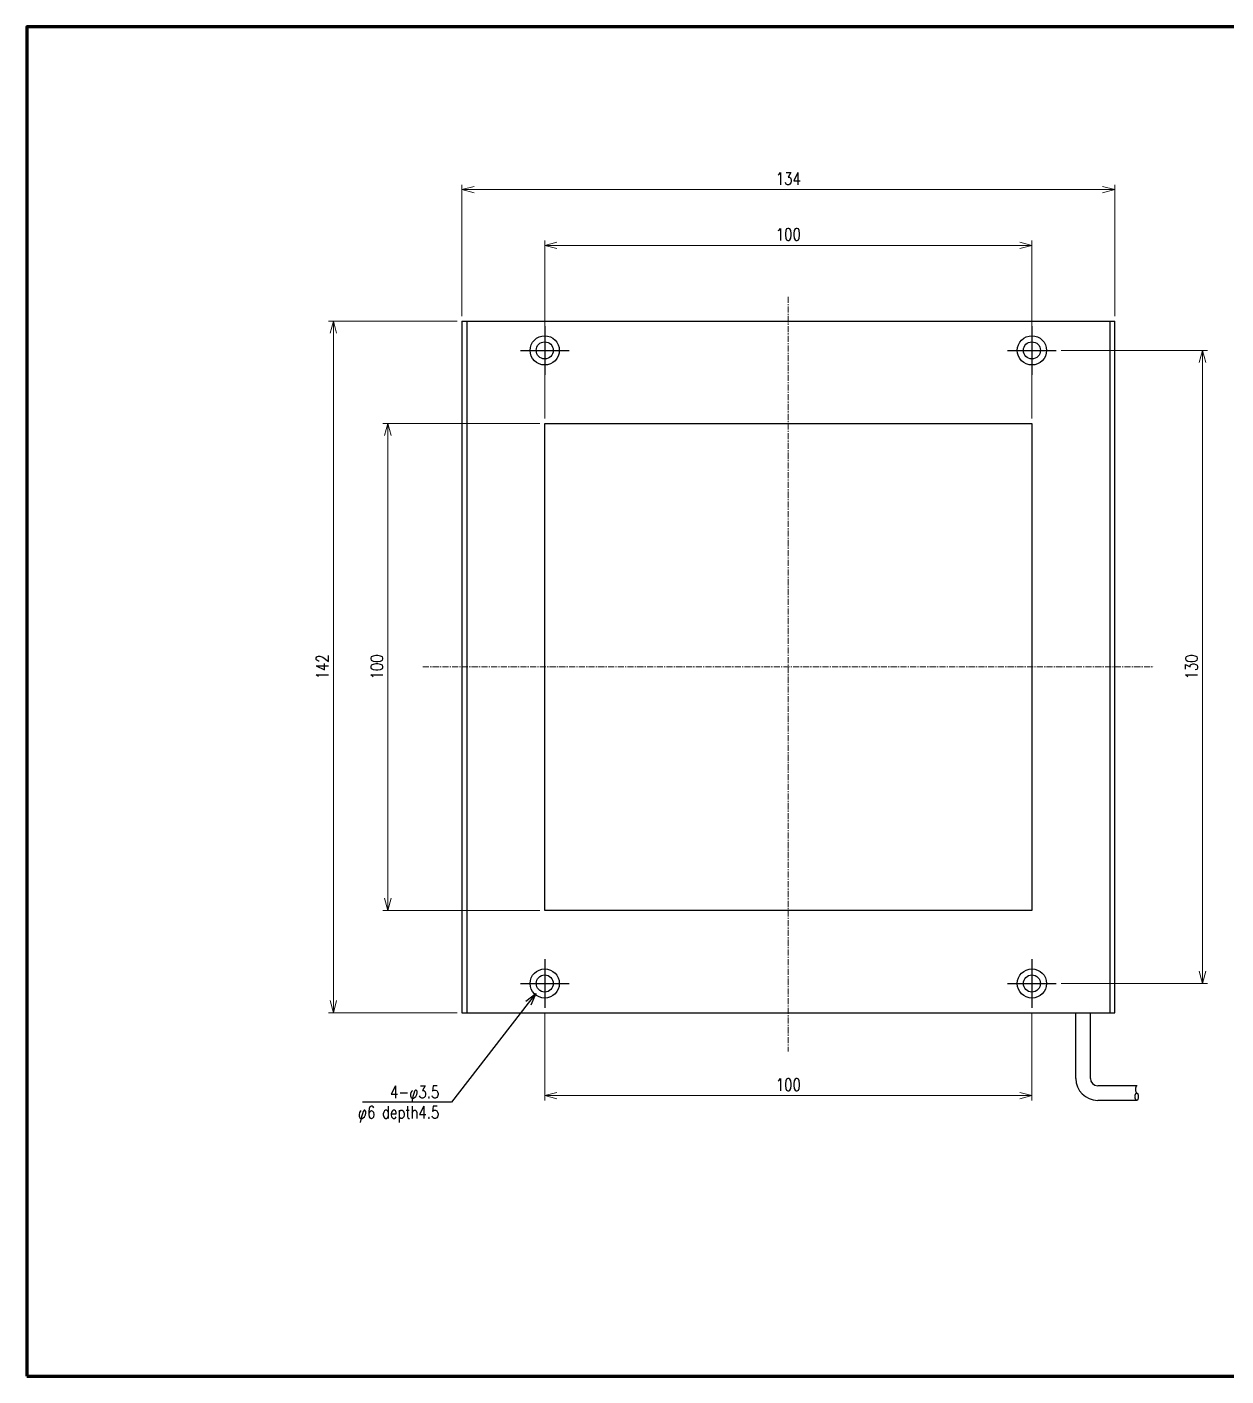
# Model space of a CAD drawing. Header units: millimetres. Extents: x 4 to 387, y 0 to 281.
# Drawn here: x 4 to 250.1, y 4 to 281 of the extents above; entities that cross this region are included whole.
import ezdxf
from ezdxf import colors
from ezdxf.entities.mleader import LeaderData, LeaderLine
from ezdxf.math import Vec2, Vec3

# ---------------------------------------------------------------- set-up
doc = ezdxf.new("R2010")
doc.units = ezdxf.units.MM
doc.linetypes.add('CENTER', pattern=[2, 1.25, -0.25, 0.25, -0.25])
doc.layers.get('0').update_dxf_attribs({"lineweight": 30})
doc.layers.get('Defpoints').update_dxf_attribs({"lineweight": 9})
for name, color, linetype, lineweight in [('2KD_寸法１', 7, 'Continuous', 15), ('2KD_寸法１ @ 1', 7, 'Continuous', 15), ('AUX', 7, 'Continuous', 40)]:
    doc.layers.add(name, color=color, linetype=linetype, lineweight=lineweight)
doc.styles.get("Standard").update_dxf_attribs({"font": 'simplex.shx', "width": 0.8, "bigfont": 'extfont.shx'})
doc.dimstyles.new('KD-STD', dxfattribs={"dimscale": 0, "dimtxt": 2.5, "dimasz": 2.5, "dimexe": 1, "dimexo": 1, "dimgap": 1, "dimtad": 1, "dimdsep": 46, "dimtxsty": 'Standard', "dimblk": 'OPEN30', "dimcen": 0, "dimadec": 0, "dimazin": 0, "dimtfac": 1, "dimtmove": 0, "dimatfit": 3, "dimldrblk": 'OPEN30', "dimfxl": 1, "dimtfill": 1, "dimtolj": 1, "dimtzin": 0, "dimlwd": 15, "dimlwe": 15, "dimarcsym": 0})

# ---------------------------------------------------------------- blocks, each defined once
blk = doc.blocks.new('_Open30')
at = {"lineweight": -2}
for p, q in [((-1, 0.26794919), (0, 0)), ((0, 0), (-1, -0.26794919)), ((0, 0), (-1, 0))]:
    blk.add_line(p, q, dxfattribs=at)
blk = doc.blocks.new('*D29')
at = {"layer": '2KD_寸法１', "color": 0, "lineweight": 15}
for p, q in [((110.2550149229063, 200.6004697598612), (110.2550149229063, 237.1532282232545)), ((112.7550149229063, 236.1532282232545), (207.7550149229064, 236.1532282232545)), ((210.2550149229064, 200.6004697598612), (210.2550149229064, 237.1532282232545))]:
    blk.add_line(p, q, dxfattribs=at)
at = {"layer": 'Defpoints', "color": 0}
for p in [(210.2550149229064, 236.1532282232545), (110.2550149229063, 199.6004697598612), (210.2550149229064, 199.6004697598612)]:
    blk.add_point(p, dxfattribs=at)
at = {"layer": '2KD_寸法１', "color": 0, "lineweight": 15, "xscale": 2.5, "yscale": 2.5, "zscale": 2.5, "rotation": 180}
blk.add_blockref('_Open30', (110.2550149229063, 236.1532282232545), dxfattribs=at)
at = {"layer": '2KD_寸法１', "color": 0, "lineweight": 15, "xscale": 2.5, "yscale": 2.5, "zscale": 2.5}
blk.add_blockref('_Open30', (210.2550149229064, 236.1532282232545), dxfattribs=at)
at = {"layer": '2KD_寸法１', "color": 0, "insert": (160.2550149229063, 238.4032282232545), "char_height": 2.5, "attachment_point": 5, "bg_fill": 3, "box_fill_scale": 1.1, "bg_fill_color": 9, "bg_fill_true_color": 13158600, "bg_fill_transparency": 4392874}
blk.add_mtext('\\A1;100', dxfattribs=at)
blk = doc.blocks.new('*D30')
at = {"layer": '2KD_寸法１', "color": 0, "lineweight": 15}
for p, q in [((93.25501492290637, 221.6004697598613), (93.25501492290637, 248.6082413224397)), ((95.75501492290637, 247.6082413224397), (224.7550149229064, 247.6082413224397)), ((227.2550149229064, 221.6004697598613), (227.2550149229064, 248.6082413224397))]:
    blk.add_line(p, q, dxfattribs=at)
at = {"layer": 'Defpoints', "color": 0}
for p in [(227.2550149229064, 247.6082413224397), (93.25501492290637, 220.6004697598613), (227.2550149229064, 220.6004697598613)]:
    blk.add_point(p, dxfattribs=at)
at = {"layer": '2KD_寸法１', "color": 0, "lineweight": 15, "xscale": 2.5, "yscale": 2.5, "zscale": 2.5, "rotation": 180}
blk.add_blockref('_Open30', (93.25501492290637, 247.6082413224397), dxfattribs=at)
at = {"layer": '2KD_寸法１', "color": 0, "lineweight": 15, "xscale": 2.5, "yscale": 2.5, "zscale": 2.5}
blk.add_blockref('_Open30', (227.2550149229064, 247.6082413224397), dxfattribs=at)
at = {"layer": '2KD_寸法１', "color": 0, "insert": (160.2550149229064, 249.8582413224397), "char_height": 2.5, "attachment_point": 5, "bg_fill": 3, "box_fill_scale": 1.1, "bg_fill_color": 9, "bg_fill_true_color": 13158600, "bg_fill_transparency": 4392682}
blk.add_mtext('\\A1;134', dxfattribs=at)
blk = doc.blocks.new('*D32')
at = {"layer": '2KD_寸法１', "color": 0, "lineweight": 15}
for p, q in [((216.2550149229065, 214.600469759861), (246.2538266915722, 214.600469759861)), ((245.2538266915722, 212.100469759861), (245.2538266915722, 87.10046975986123)), ((216.2550149229065, 84.60046975986124), (246.2538266915722, 84.60046975986123))]:
    blk.add_line(p, q, dxfattribs=at)
at = {"layer": 'Defpoints', "color": 0}
for p in [(215.2550149229065, 214.600469759861), (215.2550149229065, 84.60046975986124), (245.2538266915722, 84.60046975986123)]:
    blk.add_point(p, dxfattribs=at)
at = {"layer": '2KD_寸法１', "color": 0, "lineweight": 15, "xscale": 2.5, "yscale": 2.5, "zscale": 2.5}
for p, rotation in [((245.2538266915722, 214.600469759861), 90), ((245.2538266915722, 84.60046975986123), 270)]:
    blk.add_blockref('_Open30', p, dxfattribs=dict(at, rotation=rotation))
at = {"layer": '2KD_寸法１', "color": 0, "insert": (243.0038266915722, 149.6004697598611), "char_height": 2.5, "attachment_point": 5, "rotation": 90, "bg_fill": 3, "box_fill_scale": 1.1, "bg_fill_color": 9, "bg_fill_true_color": 13158600, "bg_fill_transparency": 4392658}
blk.add_mtext('\\A1;130', dxfattribs=at)
blk = doc.blocks.new('*D33')
at = {"layer": '2KD_寸法１', "color": 0, "lineweight": 15}
for p, q in [((110.2550149229063, 78.60046975986114), (110.2550149229063, 60.57185883933811)), ((210.2550149229064, 78.60046975986114), (210.2550149229064, 60.57185883933811)), ((112.7550149229063, 61.5718588393381), (207.7550149229064, 61.5718588393381))]:
    blk.add_line(p, q, dxfattribs=at)
at = {"layer": 'Defpoints', "color": 0}
for p in [(110.2550149229063, 79.60046975986114), (210.2550149229064, 79.60046975986114), (210.2550149229064, 61.5718588393381)]:
    blk.add_point(p, dxfattribs=at)
at = {"layer": '2KD_寸法１', "color": 0, "lineweight": 15, "xscale": 2.5, "yscale": 2.5, "zscale": 2.5, "rotation": 180}
blk.add_blockref('_Open30', (110.2550149229063, 61.5718588393381), dxfattribs=at)
at = {"layer": '2KD_寸法１', "color": 0, "lineweight": 15, "xscale": 2.5, "yscale": 2.5, "zscale": 2.5}
blk.add_blockref('_Open30', (210.2550149229064, 61.5718588393381), dxfattribs=at)
at = {"layer": '2KD_寸法１', "color": 0, "insert": (160.2550149229063, 63.82185883933811), "char_height": 2.5, "attachment_point": 5, "bg_fill": 3, "box_fill_scale": 1.1, "bg_fill_color": 9, "bg_fill_true_color": 13158600, "bg_fill_transparency": 4392914}
blk.add_mtext('\\A1;100', dxfattribs=at)
blk = doc.blocks.new('*D34')
at = {"layer": '2KD_寸法１', "color": 0, "lineweight": 15}
for p, q in [((109.2550149229063, 199.6004697598612), (77.05241619135906, 199.6004697598612)), ((78.05241619135904, 197.1004697598612), (78.05241619135904, 102.1004697598612)), ((109.2550149229063, 99.60046975986126), (77.05241619135904, 99.60046975986127))]:
    blk.add_line(p, q, dxfattribs=at)
at = {"layer": 'Defpoints', "color": 0}
for p in [(110.2550149229063, 199.6004697598612), (78.05241619135904, 99.60046975986127), (110.2550149229063, 99.60046975986126)]:
    blk.add_point(p, dxfattribs=at)
at = {"layer": '2KD_寸法１', "color": 0, "lineweight": 15, "xscale": 2.5, "yscale": 2.5, "zscale": 2.5}
for p, rotation in [((78.05241619135904, 199.6004697598612), 90), ((78.05241619135904, 99.60046975986127), 270)]:
    blk.add_blockref('_Open30', p, dxfattribs=dict(at, rotation=rotation))
at = {"layer": '2KD_寸法１', "color": 0, "insert": (75.80241619135903, 149.6004697598612), "char_height": 2.5, "attachment_point": 5, "rotation": 90, "bg_fill": 3, "box_fill_scale": 1.1, "bg_fill_color": 9, "bg_fill_true_color": 13158600, "bg_fill_transparency": 4392946}
blk.add_mtext('\\A1;100', dxfattribs=at)
blk = doc.blocks.new('*D35')
at = {"layer": '2KD_寸法１', "color": 0, "lineweight": 15}
for p, q in [((92.25501492290637, 220.6004697598613), (65.87791958345362, 220.6004697598613)), ((66.8779195834536, 218.1004697598613), (66.87791958345359, 81.10046975986126)), ((92.25501492290637, 78.60046975986126), (65.87791958345359, 78.60046975986126))]:
    blk.add_line(p, q, dxfattribs=at)
at = {"layer": 'Defpoints', "color": 0}
for p in [(93.25501492290637, 220.6004697598613), (66.87791958345359, 78.60046975986126), (93.25501492290637, 78.60046975986126)]:
    blk.add_point(p, dxfattribs=at)
at = {"layer": '2KD_寸法１', "color": 0, "lineweight": 15, "xscale": 2.5, "yscale": 2.5, "zscale": 2.5}
for p, rotation in [((66.8779195834536, 220.6004697598613), 90), ((66.87791958345359, 78.60046975986126), 270)]:
    blk.add_blockref('_Open30', p, dxfattribs=dict(at, rotation=rotation))
at = {"layer": '2KD_寸法１', "color": 0, "insert": (64.62791958345359, 149.6004697598613), "char_height": 2.5, "attachment_point": 5, "rotation": 90, "bg_fill": 3, "box_fill_scale": 1.1, "bg_fill_color": 9, "bg_fill_true_color": 13158600, "bg_fill_transparency": 4392670}
blk.add_mtext('\\A1;142', dxfattribs=at)
blk = doc.blocks.new('A$C039E3A9A')
for p, q in [((-67.00000000000001, 0), (-67.00000000000001, -142)), ((-67.00000000000001, 0), (67, 0)), ((-66.00000000000001, 0), (-66.00000000000001, -142)), ((66, 0), (66, -142)), ((67, -142), (67, 0)), ((-50, -1.000000000000142), (-50, -11.00000000000025)), ((50, -1.000000000000142), (50, -11.00000000000025)), ((-55, -6.000000000000227), (-45, -6.000000000000227)), ((45, -6.000000000000227), (55.00000000000007, -6.000000000000227)), ((-50, -21.00000000000003), (50, -21.00000000000003)), ((-50, -121), (-50, -21.00000000000003)), ((50, -21.00000000000003), (50, -121)), ((50, -121), (-50, -121)), ((-50, -131.0000000000001), (-50, -141.0000000000001)), ((50, -131.0000000000001), (50, -141.0000000000001)), ((-55, -136), (-45, -136)), ((45, -136), (55.00000000000007, -136)), ((-67.00000000000001, -142), (67, -142)), ((59, -155.5000000000001), (59, -142)), ((62, -155.5000000000001), (62, -142)), ((71.6000000000002, -157), (63.50000000000008, -157)), ((71.6000000000002, -160.0000000000001), (63.50000000000008, -160.0000000000001))]:
    blk.add_line(p, q)
for points in [[(71.55000000000005, -158.5), (71.50660000000002, -158.488599999997), (71.4645000000001, -158.4547999999923), (71.42500000000005, -158.3994999999996), (71.38930000000008, -158.3245999999928), (71.35850000000008, -158.232099999994), (71.33350000000002, -158.125), (71.31510000000011, -158.0064999999886), (71.30379999999991, -157.8802999999899), (71.30000000000005, -157.7500000000001), (71.30379999999991, -157.6198000000004), (71.31510000000011, -157.4934999999969), (71.33350000000002, -157.375), (71.35850000000008, -157.2678999999916), (71.38930000000008, -157.1754999999976), (71.42500000000005, -157.1005000000005), (71.4645000000001, -157.0452999999981), (71.50660000000002, -157.0113999999886), (71.55000000000005, -157)], [(71.55000000000005, -160.0000000000001), (71.51510000000007, -159.997199999998), (71.48049999999989, -159.9885999999971), (71.44650000000001, -159.9744999999967), (71.41320000000002, -159.9547999999923), (71.38100000000004, -159.9296999999934), (71.3500000000002, -159.8994999999996), (71.32060000000001, -159.8643999999913), (71.29289999999989, -159.8245000000026), (71.2672, -159.7802999999986), (71.2436000000001, -159.7320999999939), (71.22230000000019, -159.6800999999978), (71.20360000000008, -159.625), (71.1875, -159.5668999999908), (71.17410000000005, -159.5064999999886), (71.1636000000001, -159.4440999999934), (71.15610000000002, -159.3802999999899), (71.15149999999997, -159.3153999999923), (71.15000000000009, -159.25), (71.15149999999997, -159.1845999999933), (71.15610000000002, -159.1196999999957), (71.1636000000001, -159.0558999999922), (71.17410000000005, -158.9934999999969), (71.1875, -158.9330999999948), (71.20360000000008, -158.8750000000001), (71.22230000000019, -158.8199000000023), (71.2436000000001, -158.7678999999917), (71.2672, -158.7197000000015), (71.29289999999989, -158.6754999999976), (71.32060000000001, -158.6355999999942), (71.3500000000002, -158.6005000000005), (71.38100000000004, -158.5702999999922), (71.41320000000002, -158.5451999999933), (71.44650000000001, -158.5254999999889), (71.48049999999989, -158.5113999999886), (71.51510000000007, -158.5028000000021), (71.55000000000005, -158.5)], [(71.55000000000005, -158.5), (71.5934, -158.5113999999886), (71.63550000000009, -158.545299999998), (71.67500000000003, -158.6005000000005), (71.7107000000001, -158.6754999999976), (71.74150000000007, -158.7678999999917), (71.76650000000002, -158.8750000000001), (71.78490000000008, -158.9934999999969), (71.79619999999997, -159.1198000000004), (71.80000000000005, -159.25), (71.79619999999997, -159.3802999999899), (71.78490000000008, -159.5064999999886), (71.76650000000002, -159.625), (71.74150000000007, -159.7320999999939), (71.7107000000001, -159.8245999999928), (71.67500000000003, -159.8994999999996), (71.63550000000009, -159.9547999999923), (71.5934, -159.9885999999971), (71.55000000000005, -160.0000000000001)]]:
    blk.add_lwpolyline(points)
for centre, radius in [((-50, -6.000000000000227), 3), ((-50, -6.000000000000227), 1.75), ((50, -6.000000000000227), 3), ((50, -6.000000000000227), 1.75), ((-50, -136), 3), ((-50, -136), 1.75), ((50, -136), 3), ((50, -136), 1.75)]:
    blk.add_circle(centre, radius)
for radius in [4.5, 1.5]:
    blk.add_arc((63.50000000000008, -155.5000000000001), radius, 180, 270)

msp = doc.modelspace()

# ---------------------------------------------------------------- linework, layer by layer
at = {"layer": '2KD_寸法１', "color": 2, "linetype": 'CENTER'}
for p, q in [((160.2550149229064, 225.600469759861), (160.2550149229064, 70.60046975986126)), ((85.25501492290635, 149.6004697598611), (235.2550149229064, 149.6004697598611))]:
    msp.add_line(p, q, dxfattribs=at)
at = {"layer": 'AUX', "lineweight": 70}
msp.add_lwpolyline([(3.999999758280865, 4.000000249163575), (386.9999997582809, 4.000000249163575), (386.9999997582809, 281.0000002491635), (3.999999758280865, 281.0000002491635)], close=True, dxfattribs=at)

# ---------------------------------------------------------------- leaders
at = {"layer": '2KD_寸法１ @ 1'}
ml = msp.add_multileader_mtext('Standard', dxfattribs=at)
ml.set_content('4-φ3.5\\Pφ6 depth4.5', color=256)
ml.set_leader_properties()
ml.set_arrow_properties(name='OPEN30')
ml.build(insert=Vec2(0, 0))
ml.multileader.update_dxf_attribs({"text_right_attachment_type": 6, "dogleg_length": 1.5, "arrow_head_size": 2.5})
ctx = ml.context
ctx.base_point, ctx.char_height, ctx.arrow_head_size, ctx.landing_gap_size, ctx.plane_origin = Vec3(69.8427825468012, 61.89189569905913), 2.5, 2.5, 1, Vec3(108.4239832884739, 82.55813221276549)
ctx.right_attachment, ctx.text_align_type = 6, 2
notes = []
notes.append((ctx, [(0, (1, 1, 0), (91.11421111822978, 60.22522903239247), (-1, 0), 1.5, [(0, [(108.4239832884739, 82.55813221276549)], 0, [])])]))
ctx.mtext.insert, ctx.mtext.alignment, ctx.mtext.flow_direction = Vec3(88.61421111822978, 63.55856236572581), 3, 5
for ctx, leaders in notes:
    for number, flags, end, landing, length, lines in leaders:
        leader = LeaderData()
        leader.index, (leader.has_last_leader_line, leader.has_dogleg_vector, leader.attachment_direction) = number, flags
        leader.last_leader_point, leader.dogleg_vector, leader.dogleg_length = Vec3(end), Vec3(landing), length
        for number, points, colour, breaks in lines:
            line = LeaderLine()
            line.index, line.vertices, line.color, line.breaks = number, Vec3.list(points), colors.encode_raw_color(colour), breaks
            leader.lines.append(line)
        ctx.leaders.append(leader)

# ---------------------------------------------------------------- next in the draw order: dimensions: what is measured, and where the dimension line sits
for base, p1, p2, picture, middle in [((210.2550149229064, 236.1532282232545), (110.2550149229063, 199.6004697598612), (210.2550149229064, 199.6004697598612), '*D29', (160.2550149229063, 238.4032282232545)), ((210.2550149229064, 61.5718588393381), (110.2550149229063, 79.60046975986114), (210.2550149229064, 79.60046975986114), '*D33', (160.2550149229063, 63.82185883933811))]:
    dim = msp.add_linear_dim(base=base, p1=p1, p2=p2, dimstyle='KD-STD', override={"dimscale": 1, "dimtix": 0, "dimtofl": 1, "dimtmove": 0, "dimatfit": 3, "dimtfillclr": 256}, dxfattribs=at)
    dim.commit()
    dim.dimension.update_dxf_attribs({"geometry": picture, "text_midpoint": middle})
dim = msp.add_linear_dim(base=(245.2538266915722, 84.60046975986123), p1=(215.2550149229065, 214.600469759861), p2=(215.2550149229065, 84.60046975986124), angle=90, dimstyle='KD-STD', override={"dimscale": 1, "dimtix": 0, "dimtofl": 1, "dimtmove": 0, "dimatfit": 3, "dimtfillclr": 256}, dxfattribs=at)
dim.commit()
dim.dimension.update_dxf_attribs({"geometry": '*D32', "text_midpoint": (243.0038266915722, 149.6004697598611)})

# ---------------------------------------------------------------- next in the draw order: dimensions: what is measured, and where the dimension line sits
dim = msp.add_linear_dim(base=(227.2550149229064, 247.6082413224397), p1=(93.25501492290637, 220.6004697598613), p2=(227.2550149229064, 220.6004697598613), dimstyle='KD-STD', override={"dimscale": 1, "dimtix": 0, "dimtofl": 1, "dimtmove": 0, "dimatfit": 3, "dimtfillclr": 256}, dxfattribs=at)
dim.commit()
dim.dimension.update_dxf_attribs({"geometry": '*D30', "text_midpoint": (160.2550149229064, 249.8582413224397)})
dim = msp.add_linear_dim(base=(78.05241619135904, 99.60046975986127), p1=(110.2550149229063, 199.6004697598612), p2=(110.2550149229063, 99.60046975986126), angle=90, dimstyle='KD-STD', override={"dimscale": 1, "dimtix": 0, "dimtofl": 1, "dimtmove": 0, "dimatfit": 3, "dimtfillclr": 256}, dxfattribs=at)
dim.commit()
dim.dimension.update_dxf_attribs({"geometry": '*D34', "text_midpoint": (75.80241619135903, 149.6004697598612)})

# ---------------------------------------------------------------- next in the draw order: dimensions: what is measured, and where the dimension line sits
dim = msp.add_linear_dim(base=(66.87791958345359, 78.60046975986126), p1=(93.25501492290637, 220.6004697598613), p2=(93.25501492290637, 78.60046975986126), angle=90, dimstyle='KD-STD', override={"dimscale": 1, "dimtix": 0, "dimtofl": 1, "dimtmove": 0, "dimatfit": 3, "dimtfillclr": 256}, dxfattribs=at)
dim.commit()
dim.dimension.update_dxf_attribs({"geometry": '*D35', "text_midpoint": (64.62791958345359, 149.6004697598613)})

# ---------------------------------------------------------------- next in the draw order: block references
msp.add_blockref('A$C039E3A9A', (160.2550149229064, 220.6004697598613))

doc.saveas('drawing.dxf')
